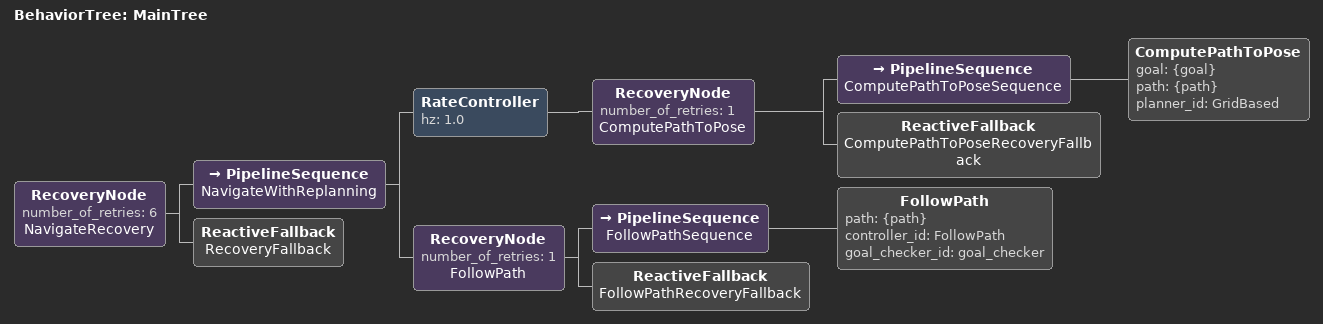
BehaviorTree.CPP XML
<root main_tree_to_execute="MainTree">
  <BehaviorTree ID="MainTree">
    <RecoveryNode number_of_retries="6" name="NavigateRecovery">
      <PipelineSequence name="NavigateWithReplanning">
        <RateController hz="1.0">

          <RecoveryNode number_of_retries="1" name="ComputePathToPose">
            <PipelineSequence name="ComputePathToPoseSequence">
              <ComputePathToPose goal="{goal}" path="{path}" planner_id="GridBased" />
            </PipelineSequence>
            <ReactiveFallback name="ComputePathToPoseRecoveryFallback">
            </ReactiveFallback>
          </RecoveryNode>

        </RateController>

        <RecoveryNode number_of_retries="1" name="FollowPath">
          <PipelineSequence name="FollowPathSequence">
            <FollowPath path="{path}" controller_id="FollowPath" goal_checker_id="goal_checker" />
          </PipelineSequence>
          <ReactiveFallback name="FollowPathRecoveryFallback">
          </ReactiveFallback>
      </RecoveryNode>

      </PipelineSequence>
      <ReactiveFallback name="RecoveryFallback">
      </ReactiveFallback>
    </RecoveryNode>
  </BehaviorTree>
</root>
